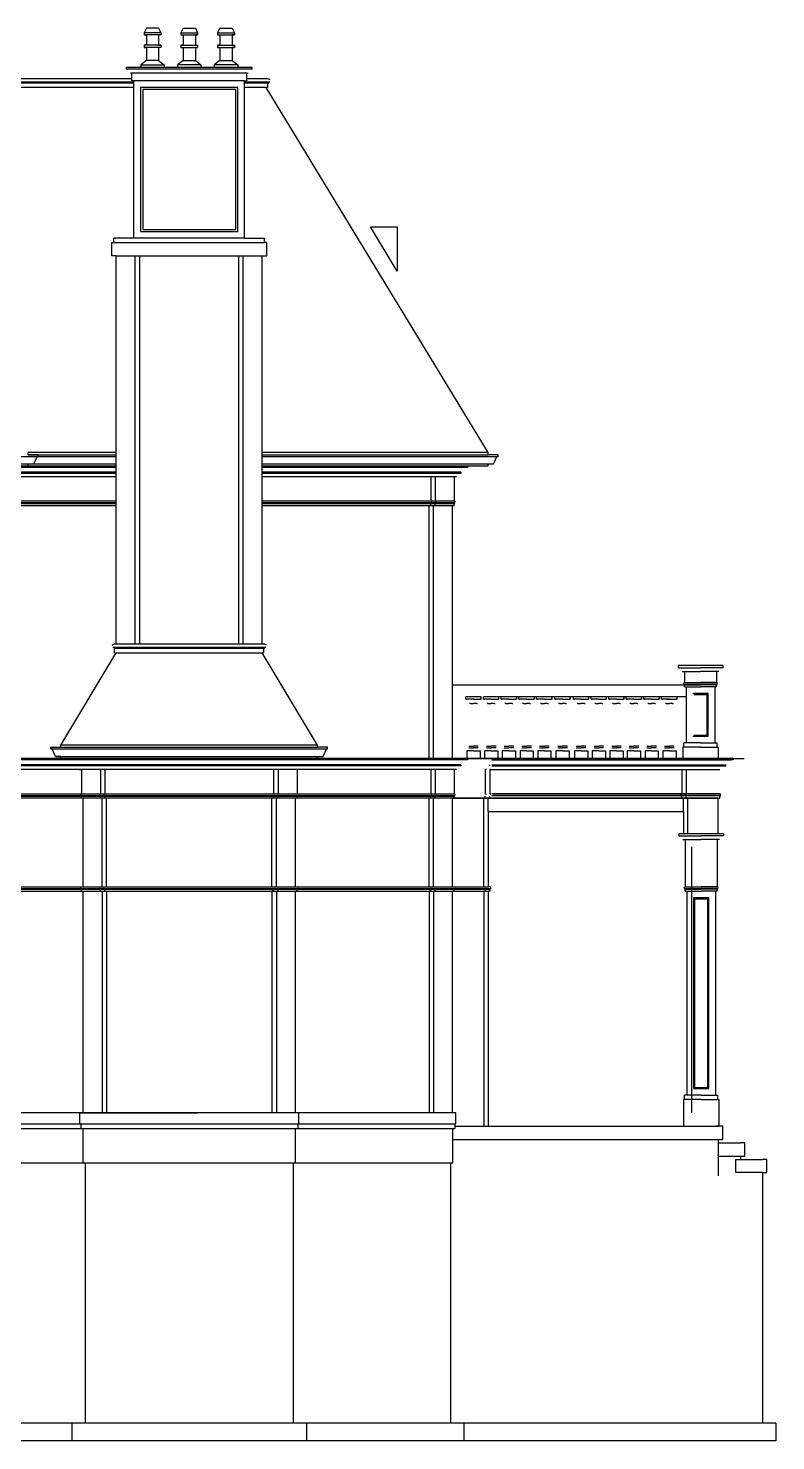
# Model space of a CAD drawing. Header units: metres. Extents: x -563 to 563, y 0 to 641.
# Drawn here: x 226 to 563, y 0 to 638 of the extents above; entities that cross this region are included whole.
import ezdxf

# ---------------------------------------------------------------- set-up
doc = ezdxf.new("R2010")
doc.units = ezdxf.units.M

msp = doc.modelspace()

# ---------------------------------------------------------------- linework, layer by layer
at = {"layer": 'EL-Balcony'}
for p, q in [((519.3, 349.83), (519.3, 348.83)), ((519.3, 348.83), (529.42, 348.83)), ((521.17, 347.2), (522.17, 347.2)), ((522.17, 347.2), (522.17, 342.2)), ((522.17, 347.2), (529.42, 347.2)), ((539.55, 348.83), (529.42, 348.83)), ((536.67, 347.2), (529.42, 347.2)), ((536.67, 347.2), (536.67, 342.2)), ((537.67, 347.2), (536.67, 347.2)), ((539.55, 349.83), (539.55, 348.83)), ((521.62, 341.93), (522.17, 342.2)), ((521.73, 341.45), (529.42, 341.45)), ((522.17, 341.2), (521.98, 341.2)), ((522.17, 342.2), (529.42, 342.2)), ((522.17, 340.2), (522.17, 341.2)), ((522.17, 341.2), (529.42, 341.2)), ((522.17, 340.2), (522.92, 340.2)), ((522.92, 340.2), (529.42, 340.2)), ((536.67, 342.2), (529.42, 342.2)), ((537.11, 341.45), (529.42, 341.45)), ((536.67, 341.2), (529.42, 341.2)), ((535.92, 340.2), (529.42, 340.2)), ((536.67, 340.2), (535.92, 340.2)), ((537.22, 341.93), (536.67, 342.2)), ((536.67, 341.2), (536.86, 341.2)), ((536.67, 340.2), (536.67, 341.2)), ((423.35, 334.7, -2.69), (423.35, 335.7, -2.69)), ((430.35, 335.7, -2.69), (423.35, 335.7, -2.69)), ((423.35, 334.7, -2.69), (423.85, 334.7, -2.69)), ((426.85, 334.7, 23.13), (423.56, 334.7, 23.22)), ((425.38, 332.7, -2.69), (425.05, 332.7, -2.69)), ((425.38, 332.7, 23.19), (426.85, 332.7, 23.11)), ((426.85, 334.7, 23.13), (430.13, 334.7, 23.22)), ((428.31, 332.7, 23.19), (426.85, 332.7, 23.11)), ((428.31, 332.7, -2.69), (428.65, 332.7, -2.69)), ((430.35, 334.7, -2.69), (429.85, 334.7, -2.69)), ((430.35, 334.7, -2.69), (430.35, 335.7, -2.69)), ((431.35, 334.7, -2.69), (431.35, 335.7, -2.69)), ((438.35, 335.7, -2.69), (431.35, 335.7, -2.69)), ((431.35, 334.7, -2.69), (431.85, 334.7, -2.69)), ((434.85, 334.7, 23.13), (431.56, 334.7, 23.22)), ((433.38, 332.7, -2.69), (433.05, 332.7, -2.69)), ((433.38, 332.7, 23.19), (434.85, 332.7, 23.11)), ((434.85, 334.7, 23.13), (438.13, 334.7, 23.22)), ((436.31, 332.7, 23.19), (434.85, 332.7, 23.11)), ((436.31, 332.7, -2.69), (436.65, 332.7, -2.69)), ((438.35, 334.7, -2.69), (437.85, 334.7, -2.69)), ((438.35, 334.7, -2.69), (438.35, 335.7, -2.69)), ((439.35, 334.7, -2.69), (439.35, 335.7, -2.69)), ((446.35, 335.7, -2.69), (439.35, 335.7, -2.69)), ((439.35, 334.7, -2.69), (439.85, 334.7, -2.69)), ((442.85, 334.7, 23.13), (439.56, 334.7, 23.22)), ((441.38, 332.7, -2.69), (441.05, 332.7, -2.69)), ((441.38, 332.7, 23.19), (442.85, 332.7, 23.11)), ((442.85, 334.7, 23.13), (446.13, 334.7, 23.22)), ((444.31, 332.7, 23.19), (442.85, 332.7, 23.11)), ((444.31, 332.7, -2.69), (444.65, 332.7, -2.69)), ((446.35, 334.7, -2.69), (445.85, 334.7, -2.69)), ((446.35, 334.7, -2.69), (446.35, 335.7, -2.69)), ((447.35, 334.7, -2.69), (447.35, 335.7, -2.69)), ((454.35, 335.7, -2.69), (447.35, 335.7, -2.69)), ((447.35, 334.7, -2.69), (447.85, 334.7, -2.69)), ((450.85, 334.7, 23.13), (447.56, 334.7, 23.22)), ((449.38, 332.7, -2.69), (449.05, 332.7, -2.69)), ((449.38, 332.7, 23.19), (450.85, 332.7, 23.11)), ((450.85, 334.7, 23.13), (454.13, 334.7, 23.22)), ((452.31, 332.7, 23.19), (450.85, 332.7, 23.11)), ((452.31, 332.7, -2.69), (452.65, 332.7, -2.69)), ((454.35, 334.7, -2.69), (453.85, 334.7, -2.69)), ((454.35, 334.7, -2.69), (454.35, 335.7, -2.69)), ((455.35, 334.7, -2.69), (455.35, 335.7, -2.69)), ((462.35, 335.7, -2.69), (455.35, 335.7, -2.69)), ((455.35, 334.7, -2.69), (455.85, 334.7, -2.69)), ((458.85, 334.7, 23.13), (455.56, 334.7, 23.22)), ((457.38, 332.7, -2.69), (457.05, 332.7, -2.69)), ((457.38, 332.7, 23.19), (458.85, 332.7, 23.11)), ((458.85, 334.7, 23.13), (462.13, 334.7, 23.22)), ((460.31, 332.7, 23.19), (458.85, 332.7, 23.11)), ((460.31, 332.7, -2.69), (460.65, 332.7, -2.69)), ((462.35, 334.7, -2.69), (461.85, 334.7, -2.69)), ((462.35, 334.7, -2.69), (462.35, 335.7, -2.69)), ((463.61, 334.7, -2.69), (463.61, 335.7, -2.69)), ((470.61, 335.7, -2.69), (463.61, 335.7, -2.69)), ((463.61, 334.7, -2.69), (464.11, 334.7, -2.69)), ((467.11, 334.7, 23.13), (463.83, 334.7, 23.22)), ((465.64, 332.7, -2.69), (465.31, 332.7, -2.69)), ((465.64, 332.7, 23.19), (467.11, 332.7, 23.11)), ((467.11, 334.7, 23.13), (470.39, 334.7, 23.22)), ((468.57, 332.7, 23.19), (467.11, 332.7, 23.11)), ((468.57, 332.7, -2.69), (468.91, 332.7, -2.69)), ((470.61, 334.7, -2.69), (470.11, 334.7, -2.69)), ((470.61, 334.7, -2.69), (470.61, 335.7, -2.69)), ((471.95, 334.7, -2.69), (471.95, 335.7, -2.69)), ((478.95, 335.7, -2.69), (471.95, 335.7, -2.69)), ((471.95, 334.7, -2.69), (472.45, 334.7, -2.69)), ((475.45, 334.7, 23.13), (472.17, 334.7, 23.22)), ((473.99, 332.7, -2.69), (473.65, 332.7, -2.69)), ((473.99, 332.7, 23.19), (475.45, 332.7, 23.11)), ((475.45, 334.7, 23.13), (478.73, 334.7, 23.22)), ((476.92, 332.7, 23.19), (475.45, 332.7, 23.11)), ((476.92, 332.7, -2.69), (477.25, 332.7, -2.69)), ((478.95, 334.7, -2.69), (478.45, 334.7, -2.69)), ((478.95, 334.7, -2.69), (478.95, 335.7, -2.69)), ((479.95, 334.7, -2.69), (479.95, 335.7, -2.69)), ((486.95, 335.7, -2.69), (479.95, 335.7, -2.69)), ((479.95, 334.7, -2.69), (480.45, 334.7, -2.69)), ((483.45, 334.7, 23.13), (480.17, 334.7, 23.22)), ((481.99, 332.7, -2.69), (481.65, 332.7, -2.69)), ((481.99, 332.7, 23.19), (483.45, 332.7, 23.11)), ((483.45, 334.7, 23.13), (486.73, 334.7, 23.22)), ((484.92, 332.7, 23.19), (483.45, 332.7, 23.11)), ((484.92, 332.7, -2.69), (485.25, 332.7, -2.69)), ((486.95, 334.7, -2.69), (486.45, 334.7, -2.69)), ((486.95, 334.7, -2.69), (486.95, 335.7, -2.69)), ((487.95, 334.7, -2.69), (487.95, 335.7, -2.69)), ((494.95, 335.7, -2.69), (487.95, 335.7, -2.69)), ((487.95, 334.7, -2.69), (488.45, 334.7, -2.69)), ((491.45, 334.7, 23.13), (488.17, 334.7, 23.22)), ((489.99, 332.7, -2.69), (489.65, 332.7, -2.69)), ((489.99, 332.7, 23.19), (491.45, 332.7, 23.11)), ((491.45, 334.7, 23.13), (494.73, 334.7, 23.22)), ((492.92, 332.7, 23.19), (491.45, 332.7, 23.11)), ((492.92, 332.7, -2.69), (493.25, 332.7, -2.69)), ((494.95, 334.7, -2.69), (494.45, 334.7, -2.69)), ((494.95, 334.7, -2.69), (494.95, 335.7, -2.69)), ((495.83, 334.7, -2.69), (495.83, 335.7, -2.69)), ((502.83, 335.7, -2.69), (495.83, 335.7, -2.69)), ((495.83, 334.7, -2.69), (496.33, 334.7, -2.69)), ((499.33, 334.7, 23.13), (496.05, 334.7, 23.22)), ((497.87, 332.7, -2.69), (497.53, 332.7, -2.69)), ((497.87, 332.7, 23.19), (499.33, 332.7, 23.11)), ((499.33, 334.7, 23.13), (502.62, 334.7, 23.22)), ((500.8, 332.7, 23.19), (499.33, 332.7, 23.11)), ((500.8, 332.7, -2.69), (501.13, 332.7, -2.69)), ((502.83, 334.7, -2.69), (502.33, 334.7, -2.69)), ((502.83, 334.7, -2.69), (502.83, 335.7, -2.69)), ((503.83, 334.7, -2.69), (503.83, 335.7, -2.69)), ((510.83, 335.7, -2.69), (503.83, 335.7, -2.69)), ((503.83, 334.7, -2.69), (504.33, 334.7, -2.69)), ((507.33, 334.7, 23.13), (504.05, 334.7, 23.22)), ((505.87, 332.7, -2.69), (505.53, 332.7, -2.69)), ((505.87, 332.7, 23.19), (507.33, 332.7, 23.11)), ((507.33, 334.7, 23.13), (510.62, 334.7, 23.22)), ((508.8, 332.7, 23.19), (507.33, 332.7, 23.11)), ((508.8, 332.7, -2.69), (509.13, 332.7, -2.69)), ((510.83, 334.7, -2.69), (510.33, 334.7, -2.69)), ((517.58, 335.7, 15.3), (510.58, 335.7, 15.3)), ((510.83, 334.7, -2.69), (510.83, 335.7, -2.69)), ((511.83, 334.7, -2.69), (511.83, 335.7, -2.69)), ((518.83, 335.7, -2.69), (511.83, 335.7, -2.69)), ((511.83, 334.7, -2.69), (512.33, 334.7, -2.69)), ((515.33, 334.7, 23.13), (512.05, 334.7, 23.22)), ((513.87, 332.7, -2.69), (513.53, 332.7, -2.69)), ((513.87, 332.7, 23.19), (515.33, 332.7, 23.11)), ((514.08, 334.7, 41.13), (517.36, 334.7, 41.21)), ((515.33, 334.7, 23.13), (518.62, 334.7, 23.22)), ((516.8, 332.7, 23.19), (515.33, 332.7, 23.11)), ((516.8, 332.7, -2.69), (517.13, 332.7, -2.69)), ((518.83, 334.7, -2.69), (518.33, 334.7, -2.69)), ((518.83, 334.7, -2.69), (518.83, 335.7, -2.69)), ((424.68, 313.43, -2.55), (424.9, 313.43, -2.55)), ((424.68, 312.67, -2.52), (426.85, 312.67, -2.68)), ((424.9, 313.43, -2.52), (426.85, 313.43, -2.68)), ((428.79, 313.43, -2.52), (426.85, 313.43, -2.68)), ((429.01, 312.67, -2.52), (426.85, 312.67, -2.68)), ((429.01, 313.43, -2.55), (428.79, 313.43, -2.55)), ((432.68, 313.43, -2.55), (432.9, 313.43, -2.55)), ((432.68, 312.67, -2.52), (434.85, 312.67, -2.68)), ((432.9, 313.43, -2.52), (434.85, 313.43, -2.68)), ((436.79, 313.43, -2.52), (434.85, 313.43, -2.68)), ((437.01, 312.67, -2.52), (434.85, 312.67, -2.68)), ((437.01, 313.43, -2.55), (436.79, 313.43, -2.55)), ((440.68, 313.43, -2.55), (440.9, 313.43, -2.55)), ((440.68, 312.67, -2.52), (442.85, 312.67, -2.68)), ((440.9, 313.43, -2.52), (442.85, 313.43, -2.68)), ((444.79, 313.43, -2.52), (442.85, 313.43, -2.68)), ((445.01, 312.67, -2.52), (442.85, 312.67, -2.68)), ((445.01, 313.43, -2.55), (444.79, 313.43, -2.55)), ((448.68, 313.43, -2.55), (448.9, 313.43, -2.55)), ((448.68, 312.67, -2.52), (450.85, 312.67, -2.68)), ((448.9, 313.43, -2.52), (450.85, 313.43, -2.68)), ((452.79, 313.43, -2.52), (450.85, 313.43, -2.68)), ((453.01, 312.67, -2.52), (450.85, 312.67, -2.68)), ((453.01, 313.43, -2.55), (452.79, 313.43, -2.55)), ((456.68, 313.43, -2.55), (456.9, 313.43, -2.55)), ((456.68, 312.67, -2.52), (458.85, 312.67, -2.68)), ((456.9, 313.43, -2.52), (458.85, 313.43, -2.68)), ((460.79, 313.43, -2.52), (458.85, 313.43, -2.68)), ((461.01, 312.67, -2.52), (458.85, 312.67, -2.68)), ((461.01, 313.43, -2.55), (460.79, 313.43, -2.55)), ((464.95, 313.43, -2.55), (465.16, 313.43, -2.55)), ((464.95, 312.67, -2.52), (467.11, 312.67, -2.68)), ((465.16, 313.43, -2.52), (467.11, 313.43, -2.68)), ((469.05, 313.43, -2.52), (467.11, 313.43, -2.68)), ((469.27, 312.67, -2.52), (467.11, 312.67, -2.68)), ((469.27, 313.43, -2.55), (469.05, 313.43, -2.55)), ((473.29, 313.43, -2.55), (473.51, 313.43, -2.55)), ((473.29, 312.67, -2.52), (475.45, 312.67, -2.68)), ((473.51, 313.43, -2.52), (475.45, 313.43, -2.68)), ((477.4, 313.43, -2.52), (475.45, 313.43, -2.68)), ((477.61, 312.67, -2.52), (475.45, 312.67, -2.68)), ((477.61, 313.43, -2.55), (477.4, 313.43, -2.55)), ((481.29, 313.43, -2.55), (481.51, 313.43, -2.55)), ((481.29, 312.67, -2.52), (483.45, 312.67, -2.68)), ((481.51, 313.43, -2.52), (483.45, 313.43, -2.68)), ((485.4, 313.43, -2.52), (483.45, 313.43, -2.68)), ((485.61, 312.67, -2.52), (483.45, 312.67, -2.68)), ((485.61, 313.43, -2.55), (485.4, 313.43, -2.55)), ((489.29, 313.43, -2.55), (489.51, 313.43, -2.55)), ((489.29, 312.67, -2.52), (491.45, 312.67, -2.68)), ((489.51, 313.43, -2.52), (491.45, 313.43, -2.68)), ((493.4, 313.43, -2.52), (491.45, 313.43, -2.68)), ((493.61, 312.67, -2.52), (491.45, 312.67, -2.68)), ((493.61, 313.43, -2.55), (493.4, 313.43, -2.55)), ((497.17, 313.43, -2.55), (497.39, 313.43, -2.55)), ((497.17, 312.67, -2.52), (499.33, 312.67, -2.68)), ((497.39, 313.43, -2.52), (499.33, 313.43, -2.68)), ((501.28, 313.43, -2.52), (499.33, 313.43, -2.68)), ((501.5, 312.67, -2.52), (499.33, 312.67, -2.68)), ((501.5, 313.43, -2.55), (501.28, 313.43, -2.55)), ((505.17, 313.43, -2.55), (505.39, 313.43, -2.55)), ((505.17, 312.67, -2.52), (507.33, 312.67, -2.68)), ((505.39, 313.43, -2.52), (507.33, 313.43, -2.68)), ((509.28, 313.43, -2.52), (507.33, 313.43, -2.68)), ((509.5, 312.67, -2.52), (507.33, 312.67, -2.68)), ((509.5, 313.43, -2.55), (509.28, 313.43, -2.55)), ((513.17, 313.43, -2.55), (513.39, 313.43, -2.55)), ((513.17, 312.67, -2.52), (515.33, 312.67, -2.68)), ((513.39, 313.43, -2.52), (515.33, 313.43, -2.68)), ((517.28, 313.43, -2.52), (515.33, 313.43, -2.68)), ((517.5, 312.67, -2.52), (515.33, 312.67, -2.68)), ((517.5, 313.43, -2.55), (517.28, 313.43, -2.55)), ((521.88, 313), (521.88, 315)), ((522.92, 315), (521.88, 315)), ((529.42, 313), (521.88, 313)), ((529.42, 315), (522.92, 315)), ((529.42, 315), (535.92, 315)), ((529.42, 313), (536.96, 313)), ((535.92, 315), (536.96, 315)), ((536.96, 313), (536.96, 315)), ((423.85, 311.43, -2.55), (423.85, 308, -2.55)), ((426.85, 311.43, -2.6), (423.85, 311.43, -2.52)), ((423.85, 308, -2.55), (429.85, 308, -2.69)), ((426.85, 311.43, -2.6), (429.85, 311.43, -2.52)), ((429.85, 311.43, -2.55), (429.85, 308, -2.55)), ((429.85, 308, -2.69), (429.85, 308, -2.69)), ((431.85, 311.43, -2.55), (431.85, 308, -2.55)), ((434.85, 311.43, -2.6), (431.85, 311.43, -2.52)), ((431.85, 308, -2.55), (437.85, 308, -2.69)), ((434.85, 311.43, -2.6), (437.85, 311.43, -2.52)), ((437.85, 311.43, -2.55), (437.85, 308, -2.55)), ((437.85, 308, -2.69), (437.85, 308, -2.69)), ((439.85, 311.43, -2.55), (439.85, 308, -2.55)), ((442.85, 311.43, -2.6), (439.85, 311.43, -2.52)), ((439.85, 308, -2.55), (445.85, 308, -2.69)), ((442.85, 311.43, -2.6), (445.85, 311.43, -2.52)), ((445.85, 311.43, -2.55), (445.85, 308, -2.55)), ((445.85, 308, -2.69), (445.85, 308, -2.69)), ((447.85, 311.43, -2.55), (447.85, 308, -2.55)), ((450.85, 311.43, -2.6), (447.85, 311.43, -2.52)), ((447.85, 308, -2.55), (453.85, 308, -2.69)), ((450.85, 311.43, -2.6), (453.85, 311.43, -2.52)), ((453.85, 311.43, -2.55), (453.85, 308, -2.55)), ((453.85, 308, -2.69), (453.85, 308, -2.69)), ((455.85, 311.43, -2.55), (455.85, 308, -2.55)), ((458.85, 311.43, -2.6), (455.85, 311.43, -2.52)), ((455.85, 308, -2.55), (461.85, 308, -2.69)), ((458.85, 311.43, -2.6), (461.85, 311.43, -2.52)), ((461.85, 311.43, -2.55), (461.85, 308, -2.55)), ((461.85, 308, -2.69), (461.85, 308, -2.69)), ((464.11, 311.43, -2.55), (464.11, 308, -2.55)), ((467.11, 311.43, -2.6), (464.11, 311.43, -2.52)), ((464.11, 308, -2.55), (470.11, 308, -2.69)), ((467.11, 311.43, -2.6), (470.11, 311.43, -2.52)), ((470.11, 311.43, -2.55), (470.11, 308, -2.55)), ((470.11, 308, -2.69), (470.11, 308, -2.69)), ((472.45, 311.43, -2.55), (472.45, 308, -2.55)), ((475.45, 311.43, -2.6), (472.45, 311.43, -2.52)), ((472.45, 308, -2.55), (478.45, 308, -2.69)), ((475.45, 311.43, -2.6), (478.45, 311.43, -2.52)), ((478.45, 311.43, -2.55), (478.45, 308, -2.55)), ((478.45, 308, -2.69), (478.45, 308, -2.69)), ((480.45, 311.43, -2.55), (480.45, 308, -2.55)), ((483.45, 311.43, -2.6), (480.45, 311.43, -2.52)), ((480.45, 308, -2.55), (486.45, 308, -2.69)), ((483.45, 311.43, -2.6), (486.45, 311.43, -2.52)), ((486.45, 311.43, -2.55), (486.45, 308, -2.55)), ((486.45, 308, -2.69), (486.45, 308, -2.69)), ((488.45, 311.43, -2.55), (488.45, 308, -2.55)), ((491.45, 311.43, -2.6), (488.45, 311.43, -2.52)), ((488.45, 308, -2.55), (494.45, 308, -2.69)), ((491.45, 311.43, -2.6), (494.45, 311.43, -2.52)), ((494.45, 311.43, -2.55), (494.45, 308, -2.55)), ((494.45, 308, -2.69), (494.45, 308, -2.69)), ((496.33, 311.43, -2.55), (496.33, 308, -2.55)), ((499.33, 311.43, -2.6), (496.33, 311.43, -2.52)), ((496.33, 308, -2.55), (502.33, 308, -2.69)), ((499.33, 311.43, -2.6), (502.33, 311.43, -2.52)), ((502.33, 311.43, -2.55), (502.33, 308, -2.55)), ((502.33, 308, -2.69), (502.33, 308, -2.69)), ((504.33, 311.43, -2.55), (504.33, 308, -2.55)), ((507.33, 311.43, -2.6), (504.33, 311.43, -2.52)), ((504.33, 308, -2.55), (510.33, 308, -2.69)), ((507.33, 311.43, -2.6), (510.33, 311.43, -2.52)), ((510.33, 311.43, -2.55), (510.33, 308, -2.55)), ((510.33, 308, -2.69), (510.33, 308, -2.69)), ((512.33, 311.43, -2.55), (512.33, 308, -2.55)), ((515.33, 311.43, -2.6), (512.33, 311.43, -2.52)), ((512.33, 308, -2.55), (518.33, 308, -2.69)), ((515.33, 311.43, -2.6), (518.33, 311.43, -2.52)), ((518.33, 311.43, -2.55), (518.33, 308, -2.55)), ((518.33, 308, -2.69), (518.33, 308, -2.69)), ((522.92, 308), (529.42, 308)), ((535.92, 308), (529.42, 308))]:
    msp.add_line(p, q, dxfattribs=at)
at = {"layer": 'EL-Balcony', "color": 1}
for p, q in [((417.43, 341.2), (522.34, 341.2, -0.34)), ((522.92, 335.7, -0.4), (431.56, 335.7, 1.76))]:
    msp.add_line(p, q, dxfattribs=at)
at = {"layer": 'EL-Balcony'}
for points in [[(539.55, 349.83), (519.3, 349.83)], [(522.92, 340.2), (522.92, 315)], [(535.92, 340.2), (535.92, 315)], [(525.92, 318), (532.92, 318), (532.92, 337.2), (525.92, 337.2)], [(526.42, 318.5), (532.42, 318.5), (532.42, 336.7), (526.42, 336.7)], [(521.88, 313), (521.42, 313), (521.42, 308), (522.92, 308)], [(536.96, 313), (537.42, 313), (537.42, 308), (535.92, 308)]]:
    msp.add_lwpolyline(points, dxfattribs=at)
at = {"layer": 'EL-Roof', "color": 1}
for p, q in [((272.43, 614.75), (9.93, 614.75)), ((333.94, 614.75), (324.43, 614.75)), ((335.03, 614.2), (333.94, 614.75)), ((333.94, 612.75), (334.31, 612.75)), ((333.94, 610.75), (333.94, 612.75)), ((273.43, 610.75), (9.93, 610.75)), ((333.94, 610.75), (323.43, 610.75)), ((433.43, 446), (331.42, 446))]:
    msp.add_line(p, q, dxfattribs=at)
at = {"layer": 'EL-Roof', "color": 8}
for p, q in [((273.43, 613.25), (9.93, 613.25)), ((273.43, 612.75), (9.93, 612.75)), ((334.81, 613.25), (323.43, 613.25)), ((333.94, 612.75), (323.43, 612.75)), ((111.75, 444.25), (229.69, 444.25)), ((113.78, 440.87), (265.45, 440.87)), ((125.6, 440.87), (225.68, 440.87)), ((225.68, 445), (265.45, 445)), ((225.68, 444.25), (265.45, 444.25)), ((331.42, 445), (433.43, 445)), ((331.42, 444.25), (437.44, 444.25)), ((331.42, 440.87), (433.43, 440.87))]:
    msp.add_line(p, q, dxfattribs=at)
at = {"layer": 'EL-Roof', "color": 1}
for points in [[(433.43, 446), (333.19, 610.75)], [(216.43, 440), (265.45, 440)], [(265.45, 446), (225.68, 446)], [(331.42, 440), (433.43, 440)], [(433.43, 440), (433.43, 440.87), (435.93, 440.87), (436.54, 442.2), (437.44, 444.25), (437.94, 444.25), (437.94, 445), (433.43, 445), (433.43, 446)]]:
    msp.add_lwpolyline(points, dxfattribs=at)
at = {"layer": 'EL-Roof'}
for points in [[(114.3, 440), (225.68, 440)], [(225.68, 440), (225.68, 440.87), (228.18, 440.87), (228.79, 442.2), (229.69, 444.25), (230.19, 444.25), (230.19, 445), (225.68, 445), (225.68, 446)]]:
    msp.add_lwpolyline(points, dxfattribs=at)
at = {"layer": 'EL-Stair'}
for p, q in [((537.42, 134.5), (547.42, 134.5)), ((547.42, 127, -3.04), (557.42, 127))]:
    msp.add_line(p, q, dxfattribs=at)
for points in [[(537.42, 136), (539.42, 136), (539.42, 142), (537.45, 142)], [(537.42, 136), (537.42, 119.5)], [(547.4, 128.5), (549.4, 128.5), (549.4, 134.5), (547.42, 134.5)], [(547.42, 128.5), (547.42, 127)], [(547.42, 121), (545.42, 121), (545.42, 127), (547.4, 127)]]:
    msp.add_lwpolyline(points, dxfattribs=at)
at = {"layer": 'EL-Stair', "elevation": -24.5}
for points in [[(557.4, 121), (559.4, 121), (559.4, 127), (557.42, 127)], [(557.42, 121), (557.4, 119.5)]]:
    msp.add_lwpolyline(points, dxfattribs=at)
at = {"layer": 'EL-Trim', "color": 8}
for p, q in [((285.61, 635.52), (278.05, 635.52)), ((285.61, 634.52), (278.05, 634.52)), ((294.65, 635.52), (302.21, 635.52)), ((294.65, 634.52), (302.21, 634.52)), ((311.25, 635.52), (318.81, 635.52)), ((311.25, 634.52), (318.81, 634.52)), ((285.61, 629.89), (278.05, 629.89)), ((285.61, 628.89), (278.05, 628.89)), ((294.65, 629.89), (302.21, 629.89)), ((294.65, 628.89), (302.21, 628.89)), ((311.25, 629.89), (318.81, 629.89)), ((311.25, 628.89), (318.81, 628.89)), ((326.23, 619.02), (270.03, 619.02)), ((276.55, 621.02), (287.11, 621.02)), ((284.61, 623.02), (279.05, 623.02)), ((303.71, 621.02), (293.15, 621.02)), ((295.65, 623.02), (301.21, 623.02)), ((320.31, 621.02), (309.75, 621.02)), ((312.25, 623.02), (317.81, 623.02)), ((324.43, 617.22), (271.83, 617.22)), ((323.43, 613.81), (273.43, 613.81)), ((264.43, 540.76), (332.43, 540.76)), ((274.06, 359.67), (274.06, 534.75)), ((276.06, 359.67), (276.06, 534.75)), ((320.81, 359.67), (320.81, 534.75)), ((322.81, 359.67), (322.81, 534.75)), ((411.44, 440), (411.44, 439.25)), ((413.44, 440), (413.44, 439.25)), ((265.45, 435), (107.85, 435)), ((265.45, 436.63), (110.66, 436.63)), ((265.45, 437.13), (110.72, 437.13)), ((265.45, 439.25), (112.85, 439.25)), ((423.18, 439.25), (331.42, 439.25)), ((421.06, 437.13), (331.42, 437.13)), ((421.06, 436.63), (331.42, 436.63)), ((418.18, 435), (331.42, 435)), ((407.56, 435), (407.56, 424)), ((409.43, 437.13), (409.43, 436.63)), ((409.56, 435), (409.56, 424)), ((411.44, 439.25), (410.94, 439.25)), ((411.43, 437.13), (411.43, 436.63)), ((413.44, 439.25), (412.94, 439.25)), ((265.44, 424), (107.85, 424)), ((107.85, 423), (265.44, 423)), ((265.44, 423.25), (108.27, 423.25)), ((418.18, 424), (331.43, 424)), ((418.62, 423.25), (331.43, 423.25)), ((331.43, 423), (418.37, 423)), ((406.81, 308), (406.81, 422)), ((408.11, 423.73), (407.56, 424)), ((407.56, 422), (407.56, 423)), ((408.81, 308), (408.81, 422)), ((410.11, 423.73), (409.56, 424)), ((409.56, 422), (409.56, 423)), ((263.84, 358.17), (333.03, 358.17)), ((264.68, 357.67), (332.18, 357.67)), ((424.18, 307.25), (28.6, 307.25)), ((254.43, 308), (254.43, 307.25)), ((256.43, 308), (256.43, 307.25)), ((340.44, 308), (340.44, 307.25)), ((342.44, 308), (342.44, 307.25)), ((411.44, 308), (411.44, 307.25)), ((413.44, 308), (413.44, 307.25)), ((413.44, 308), (413.44, 307.25)), ((435.1, 307.26), (543.17, 307.25)), ((436.06, 308), (436.06, 307.25)), ((421.07, 305.13), (28.6, 305.13)), ((421.06, 304.63), (28.6, 304.63)), ((256.43, 305.13), (256.43, 304.63)), ((257.81, 303), (258.31, 303)), ((258.31, 303), (258.31, 292)), ((258.43, 305.13), (258.43, 304.63)), ((259.81, 303), (260.31, 303)), ((260.31, 303), (260.31, 292)), ((336.56, 303), (336.56, 292)), ((337.06, 303), (336.56, 303)), ((338.43, 305.13), (338.43, 304.63)), ((338.56, 303), (338.56, 292)), ((339.06, 303), (338.56, 303)), ((340.43, 305.13), (340.43, 304.63)), ((407.56, 303), (407.56, 292)), ((408.06, 303), (407.56, 303)), ((409.43, 305.13), (409.43, 304.63)), ((409.56, 303), (409.56, 292)), ((410.06, 303), (409.56, 303)), ((411.43, 305.13), (411.43, 304.63)), ((432.18, 303), (432.18, 292)), ((432.68, 303), (432.18, 303)), ((434.06, 305.13), (434.06, 304.63)), ((435.1, 305.13), (541.05, 305.13)), ((435.1, 304.63), (540.98, 304.63)), ((521.05, 305.13), (521.05, 304.63)), ((522.42, 303), (522.92, 303)), ((522.92, 303), (522.92, 292)), ((28.6, 292), (418.18, 292)), ((28.6, 291.25), (418.63, 291.25)), ((28.6, 291), (418.37, 291)), ((257.76, 291.73), (258.31, 292)), ((258.31, 290), (258.31, 291)), ((259.06, 250), (259.06, 290)), ((259.76, 291.73), (260.31, 292)), ((260.31, 290), (260.31, 291)), ((261.06, 250), (261.06, 290)), ((335.81, 250), (335.81, 290)), ((337.11, 291.73), (336.56, 292)), ((336.56, 290), (336.56, 291)), ((337.81, 250), (337.81, 290)), ((339.11, 291.73), (338.56, 292)), ((338.56, 290), (338.56, 291)), ((406.81, 250), (406.81, 290)), ((408.11, 291.73), (407.56, 292)), ((407.56, 290), (407.56, 291)), ((408.81, 250), (408.81, 290)), ((410.11, 291.73), (409.56, 292)), ((409.56, 290), (409.56, 291)), ((431.44, 250), (431.44, 290)), ((432.73, 291.73), (432.18, 292)), ((432.18, 290), (432.18, 291)), ((538.17, 292), (435.1, 292.01)), ((538.59, 291.25), (435.1, 291.26)), ((538.28, 291), (435.1, 291.01)), ((522.37, 291.73), (522.92, 292)), ((522.92, 290), (522.92, 291)), ((523.67, 274), (523.67, 290)), ((107.85, 249), (418.37, 249, 0.75)), ((108.27, 249.25), (418.64, 249.25)), ((257.76, 249.73), (258.31, 250)), ((258.31, 249), (258.12, 249)), ((258.31, 248), (258.31, 249)), ((259.76, 249.73), (260.31, 250)), ((260.31, 249), (260.12, 249)), ((260.31, 248), (260.31, 249)), ((337.11, 249.73), (336.56, 250)), ((336.56, 249), (336.75, 249)), ((336.56, 248), (336.56, 249)), ((339.11, 249.73), (338.56, 250)), ((338.56, 249), (338.75, 249)), ((338.56, 248), (338.56, 249)), ((408.11, 249.73), (407.56, 250)), ((407.56, 249), (407.75, 249)), ((407.56, 248), (407.56, 249)), ((410.11, 249.73), (409.56, 250)), ((409.56, 249), (409.75, 249)), ((409.56, 248), (409.56, 249)), ((418.37, 249), (434.18, 249)), ((418.59, 249.25), (434.59, 249.25)), ((432.18, 249), (432.37, 249)), ((432.73, 249.73), (432.19, 250)), ((432.19, 248), (432.19, 249)), ((259.06, 248), (259.06, 148)), ((260.31, 248), (261.06, 248)), ((336.56, 248), (335.81, 248)), ((337.81, 248), (337.81, 148)), ((407.56, 248), (406.81, 248)), ((408.81, 248), (408.81, 148)), ((529.73, 154, 18.27), (522.19, 154, 18.27)), ((529.73, 154, 18.27), (537.27, 154, 18.27)), ((28.6, 143), (418.93, 143))]:
    msp.add_line(p, q, dxfattribs=at)
at = {"layer": 'EL-Trim'}
for p, q in [((323.43, 542.75), (273.43, 542.75)), ((265.43, 534.75), (331.43, 534.75))]:
    msp.add_line(p, q, dxfattribs=at)
at = {"layer": 'EL-Trim', "color": 8}
for points in [[(261.06, 250), (261.06, 250)], [(335.81, 250), (335.81, 250)], [(406.81, 250), (406.81, 250)], [(261.06, 248), (261.06, 148)], [(335.81, 248), (335.81, 148)], [(406.81, 248), (406.81, 148)], [(431.44, 248), (431.44, 142)]]:
    msp.add_lwpolyline(points, dxfattribs=at)
at = {"layer": 'EL-Wall'}
for p, q in [((270.03, 619.02), (270.03, 620.02)), ((270.03, 619.02), (270.03, 619.02)), ((270.03, 619.02), (270.63, 619.02)), ((326.83, 619.02), (326.23, 619.02)), ((326.83, 619.02), (326.83, 620.02)), ((326.83, 619.02), (326.83, 619.02)), ((272.43, 617.22), (271.83, 617.22)), ((324.43, 617.22), (325.03, 617.22)), ((522.19, 154, 18.27), (522.19, 156, 18.27)), ((523.23, 156, 18.27), (522.19, 156, 18.27)), ((536.23, 156, 18.27), (537.27, 156, 18.27)), ((537.27, 154, 18.27), (537.27, 156, 18.27))]:
    msp.add_line(p, q, dxfattribs=at)
at = {"layer": 'EL-Wall', "elevation": 18.27}
for points in [[(522.19, 154), (521.73, 154), (521.73, 142), (536.23, 142)], [(537.27, 154), (537.73, 154), (537.73, 142), (536.23, 142)]]:
    msp.add_lwpolyline(points, dxfattribs=at)
at = {"layer": 'FP-Footing'}
for p, q in [((251.43, 119.5), (251.43, 8)), ((345.44, 119.5), (345.44, 8)), ((416.44, 119.5), (416.44, 8)), ((557.4, 119.5, -24.5), (557.4, 8, -24.5)), ((563.4, 8, -24.5), (-563.4, 8, -2.31)), ((245.43, 8), (245.43, 0)), ((351.44, 8), (351.44, 0)), ((422.44, 8), (422.44, 0)), ((563.4, 8, -24.5), (563.4, 0, -24.5)), ((563.4, 0, -24.5), (-563.4, 0, -2.31))]:
    msp.add_line(p, q, dxfattribs=at)
at = {"layer": 'FP-Hatch'}
for p, q in [((544.17, 308), (424.18, 308)), ((535.08, 308, 9.97), (541.08, 308, 9.83)), ((541.08, 308, 9.83), (541.08, 308, 9.83)), ((543.08, 308, 8.14), (549.08, 308, 8)), ((537.42, 290), (417.43, 290)), ((525.39, 268), (525.39, 148))]:
    msp.add_line(p, q, dxfattribs=at)
at = {"layer": 'FP-Hatch', "elevation": -18.05}
for points in [[(526.23, 159), (533.23, 159), (533.23, 245), (526.23, 245)], [(526.73, 159.5), (532.73, 159.5), (532.73, 244.5), (526.73, 244.5)]]:
    msp.add_lwpolyline(points, close=True, dxfattribs=at)
at = {"layer": 'FP-Note'}
msp.add_lwpolyline([(380.33, 547.89), (392.33, 547.89), (392.33, 527.89), (380.33, 547.89)], dxfattribs=at)
at = {"layer": 'FP-Proposed Wall'}
for p, q in [((270.03, 620.02), (326.83, 620.02)), ((272.43, 613.81), (272.43, 617.22)), ((273.43, 613.81), (272.43, 613.81)), ((273.43, 542.75), (273.43, 613.81)), ((323.43, 542.75), (323.43, 613.81)), ((323.43, 613.81), (324.43, 613.81)), ((324.43, 613.81), (324.43, 617.22)), ((264.43, 540.76), (264.43, 542.75)), ((273.43, 542.75), (264.43, 542.75)), ((323.43, 542.75), (332.43, 542.75)), ((332.43, 540.76), (332.43, 542.75)), ((263.43, 534.75), (263.43, 540.76)), ((263.43, 540.76), (264.43, 540.76)), ((333.43, 540.76), (332.43, 540.76)), ((333.43, 534.75), (333.43, 540.76)), ((265.43, 534.75), (263.43, 534.75)), ((265.43, 359.67), (265.46, 534.75)), ((331.43, 359.67), (331.4, 534.75)), ((331.43, 534.75), (333.43, 534.75)), ((263.58, 359.12), (264.68, 359.67)), ((264.68, 357.67), (264.3, 357.67)), ((264.68, 359.67), (332.19, 359.67)), ((264.68, 355.67), (264.68, 357.67)), ((333.28, 359.12), (332.18, 359.67)), ((332.18, 357.67), (332.56, 357.67)), ((332.18, 355.67), (332.18, 357.67)), ((264.68, 355.67), (265.43, 355.67)), ((332.18, 355.67), (331.43, 355.67)), ((243.68, 308), (243.68, 307.25)), ((353.18, 308), (353.18, 307.25)), ((246.81, 305.13), (246.81, 304.63)), ((248.68, 303), (249.68, 303)), ((249.68, 303), (249.68, 292)), ((347.18, 303), (347.18, 292)), ((348.18, 303), (347.18, 303)), ((350.06, 305.13), (350.06, 304.63)), ((249.13, 291.73), (249.68, 292)), ((249.68, 290), (249.68, 291)), ((250.43, 250), (250.43, 290)), ((346.43, 250), (346.43, 290)), ((347.73, 291.73), (347.18, 292)), ((347.18, 290), (347.18, 291)), ((519.6, 274, -17.71), (519.6, 273, -17.71)), ((521.48, 271.38, -17.71), (522.48, 271.38, -17.71)), ((522.48, 271.38, -17.71), (522.48, 250, 17.37)), ((536.98, 271.38, -17.71), (536.98, 250, 17.37)), ((537.98, 271.38, -17.71), (536.98, 271.38, -17.71)), ((539.85, 274, -17.71), (539.85, 273, -17.71)), ((249.13, 249.73), (249.68, 250)), ((249.68, 249), (249.49, 249)), ((249.68, 248), (249.68, 249)), ((347.73, 249.73), (347.18, 250)), ((347.18, 249), (347.37, 249)), ((347.18, 248), (347.18, 249)), ((521.93, 249.72, 17.37), (522.48, 250, 17.37)), ((522.48, 249, 17.37), (522.29, 249, 17.37)), ((522.48, 248, 17.37), (522.48, 249, 17.37)), ((537.53, 249.72, 17.37), (536.98, 250, 17.37)), ((536.98, 249, 17.37), (537.17, 249, 17.37)), ((536.98, 248, 17.37), (536.98, 249, 17.37)), ((250.43, 148), (250.43, 248)), ((346.43, 148), (346.43, 248)), ((522.48, 248, 17.37), (523.23, 248, 17.37)), ((536.98, 248, 17.37), (536.23, 248, 17.37)), ((249.39, 143), (249.39, 141)), ((250.43, 125.5), (250.43, 141)), ((346.44, 125.5), (346.44, 141)), ((347.47, 143), (347.47, 141)), ((418.47, 142.01), (537.45, 142))]:
    msp.add_line(p, q, dxfattribs=at)
at = {"layer": 'FP-Proposed Wall', "color": 1}
for p, q in [((424.18, 440), (424.18, 439.25)), ((418.18, 435), (418.18, 424)), ((419.18, 435), (418.18, 435)), ((421.06, 437.13), (421.06, 436.63)), ((424.18, 439.25), (423.18, 439.25)), ((265.44, 422), (28.6, 422)), ((418.18, 422), (331.43, 422)), ((418.18, 422), (417.43, 422)), ((417.43, 308), (417.43, 422)), ((418.73, 423.73), (418.18, 424)), ((418.18, 423), (418.37, 423)), ((418.18, 422), (418.18, 423)), ((424.18, 308), (216.43, 308)), ((424.18, 308), (544.17, 308)), ((424.18, 308), (424.18, 307.25)), ((544.17, 307.25), (543.17, 307.25)), ((544.17, 308), (544.17, 307.25)), ((419.18, 303), (28.6, 303)), ((418.18, 303), (418.18, 292)), ((419.18, 303), (418.18, 303)), ((421.06, 305.13), (421.06, 304.63)), ((434.68, 303.01), (538.17, 303)), ((418.18, 290), (28.6, 290)), ((417.43, 290), (538.17, 290.01)), ((417.43, 250), (417.43, 290)), ((417.43, 250), (417.43, 290)), ((418.73, 291.73), (418.18, 292)), ((418.73, 291.73), (418.18, 292)), ((418.18, 290), (418.18, 291)), ((418.18, 290), (418.18, 291)), ((537.42, 274), (537.42, 290)), ((538.72, 291.73), (538.17, 292)), ((538.17, 290), (538.17, 291)), ((433.43, 284), (521.67, 283.99)), ((522.48, 271.38, -17.71), (529.73, 271.38, -17.71)), ((536.98, 271.38, -17.71), (529.73, 271.38, -17.71)), ((418.73, 249.73), (418.18, 250)), ((418.73, 249.73), (418.18, 250)), ((418.18, 249), (418.37, 249)), ((418.18, 249), (418.37, 249)), ((418.18, 248), (418.18, 249)), ((418.18, 248), (418.18, 249)), ((417.43, 248), (433.44, 248)), ((417.43, 148), (417.43, 248)), ((417.43, 148), (417.43, 248)), ((523.23, 248, 17.37), (529.73, 248, 17.37)), ((536.23, 248, 17.37), (529.73, 248, 17.37)), ((529.73, 156, 18.27), (523.23, 156, 18.27)), ((529.73, 156, 18.27), (536.23, 156, 18.27)), ((417.44, 125.5), (417.44, 141)), ((418.47, 143), (418.47, 141)), ((417.44, 136.01), (537.42, 136)), ((537.42, 128.5), (547.42, 128.5)), ((557.4, 121, -24.5), (547.42, 121, -24.5))]:
    msp.add_line(p, q, dxfattribs=at)
at = {"layer": 'FP-Proposed Wall', "color": 8}
for p, q in [((235.93, 313), (356.43, 313)), ((235.93, 312.25), (360.44, 312.25)), ((237.93, 308.87), (356.43, 308.87)), ((519.6, 273, -17.71), (529.73, 273, -17.71)), ((539.85, 273, -17.71), (529.73, 273, -17.71)), ((522.04, 249.25, 17.37), (529.73, 249.25, 17.37)), ((522.48, 250, 17.37), (529.73, 250, 17.37)), ((522.48, 249, 17.37), (529.73, 249, 17.37)), ((536.98, 250, 17.37), (529.73, 250, 17.37)), ((537.42, 249.25, 17.37), (529.73, 249.25, 17.37)), ((536.98, 249, 17.37), (529.73, 249, 17.37))]:
    msp.add_line(p, q, dxfattribs=at)
at = {"layer": 'FP-Proposed Wall'}
for points in [[(284.61, 637.52), (279.05, 637.52), (278.05, 635.52), (278.05, 634.52), (279.05, 634.54), (279.05, 629.89), (278.05, 629.89), (278.05, 628.89), (279.05, 628.89), (279.05, 623.02), (276.55, 621.02), (276.55, 620.02)], [(284.61, 637.52), (285.61, 635.52), (285.61, 634.52), (284.61, 634.54), (284.61, 629.89), (285.61, 629.89), (285.61, 628.89), (284.61, 628.89), (284.61, 623.02), (287.11, 621.02), (287.11, 620.02)], [(295.65, 637.52), (294.65, 635.52), (294.65, 634.52), (295.65, 634.54), (295.65, 629.89), (294.65, 629.89), (294.65, 628.89), (295.65, 628.89), (295.65, 623.02), (293.15, 621.02), (293.15, 620.02)], [(295.65, 637.52), (301.21, 637.52), (302.21, 635.52), (302.21, 634.52), (301.21, 634.54), (301.21, 629.89), (302.21, 629.89), (302.21, 628.89), (301.21, 628.89), (301.21, 623.02), (303.71, 621.02), (303.71, 620.02)], [(312.25, 637.52), (311.25, 635.52), (311.25, 634.52), (312.25, 634.54), (312.25, 629.89), (311.25, 629.89), (311.25, 628.89), (312.25, 628.89), (312.25, 623.02), (309.75, 621.02), (309.75, 620.02)], [(312.25, 637.52), (317.81, 637.52), (318.81, 635.52), (318.81, 634.52), (317.81, 634.54), (317.81, 629.89), (318.81, 629.89), (318.81, 628.89), (317.81, 628.89), (317.81, 623.02), (320.31, 621.02), (320.31, 620.02)], [(240.43, 314), (265.43, 355.67)], [(265.43, 355.67), (331.43, 355.67)], [(356.43, 314), (331.43, 355.67)], [(240.43, 308), (240.43, 308.87), (237.93, 308.87), (237.33, 310.2), (236.43, 312.25), (235.93, 312.25), (235.93, 313), (240.43, 313), (240.43, 314)], [(356.43, 314), (240.43, 314)], [(356.43, 308), (356.43, 308.87), (358.93, 308.87), (359.54, 310.2), (360.44, 312.25), (360.94, 312.25), (360.94, 313), (356.43, 313), (356.43, 314)], [(356.43, 308), (240.43, 308)], [(249.39, 143), (248.93, 143), (248.93, 148), (301.93, 148)], [(347.47, 143), (347.93, 143), (347.93, 148), (301.93, 148)], [(251.43, 125.5), (251.43, 119.5)], [(345.44, 125.5), (345.44, 119.5)], [(416.44, 121), (416.44, 119.5)]]:
    msp.add_lwpolyline(points, dxfattribs=at)
at = {"layer": 'FP-Proposed Wall', "color": 8}
for points in [[(320.43, 610.81), (276.43, 610.81), (276.43, 545.75), (320.43, 545.75)], [(319.43, 609.81), (277.43, 609.81), (277.43, 546.75), (319.43, 546.75)]]:
    msp.add_lwpolyline(points, close=True, dxfattribs=at)
at = {"layer": 'FP-Proposed Wall', "color": 1}
for points in [[(418.18, 291), (418.37, 291)], [(538.17, 291), (538.36, 291)], [(433.43, 283.99), (433.43, 250)], [(521.67, 283.99), (521.67, 274)], [(434.18, 249), (434.37, 249), (434.62, 249.25), (434.73, 249.73), (434.18, 250), (433.43, 250)], [(434.18, 249), (434.18, 248), (433.43, 248)], [(433.43, 248), (433.43, 142)], [(418.47, 143), (418.93, 143), (418.93, 148), (211.18, 148)], [(416.44, 125.5), (416.44, 119.5)]]:
    msp.add_lwpolyline(points, dxfattribs=at)
at = {"layer": 'FP-Proposed Wall'}
for points, elevation in [([(539.85, 274), (519.6, 274)], -17.71), ([(523.23, 248), (523.23, 156)], -18.05), ([(536.23, 248), (536.23, 156)], -18.05)]:
    msp.add_lwpolyline(points, dxfattribs=dict(at, elevation=elevation))
at = {"layer": 'FP-Stair'}
for p, q in [((438.06, 308), (438.06, 307.25)), ((434.18, 303), (434.18, 292)), ((434.68, 303), (434.18, 303)), ((436.06, 305.13), (436.06, 304.63)), ((519.05, 305.13), (519.05, 304.63)), ((520.42, 303), (520.92, 303)), ((520.92, 303), (520.92, 292)), ((433.43, 283.99), (433.43, 290)), ((434.73, 291.73), (434.18, 292)), ((434.18, 290), (434.18, 291)), ((520.37, 291.73), (520.92, 292)), ((520.92, 290), (520.92, 291)), ((521.67, 283.99), (521.67, 290)), ((210.43, 250), (418.18, 250)), ((416.93, 250), (433.44, 250)), ((107.85, 248), (418.18, 248)), ((210.72, 141), (418.47, 141)), ((209.68, 125.5), (417.44, 125.5))]:
    msp.add_line(p, q, dxfattribs=at)

doc.saveas('drawing.dxf')
